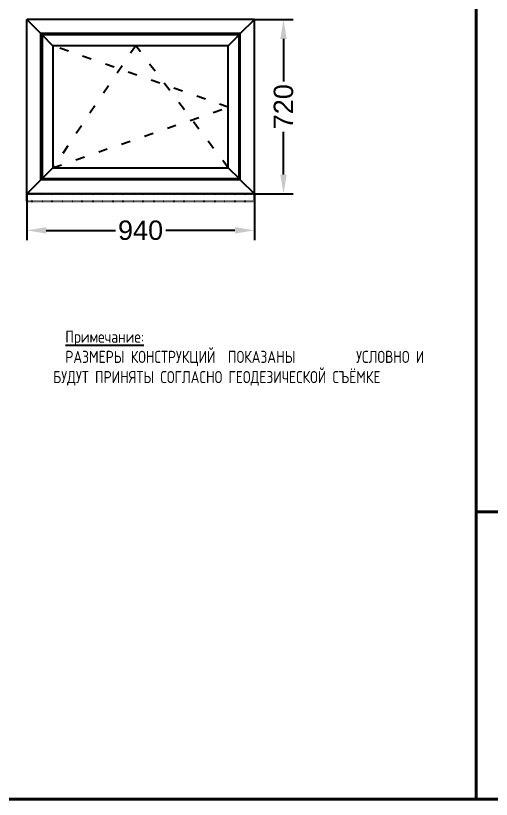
# Model space of a CAD drawing. Header units: millimetres. Extents: x -83618 to -12593, y -3271 to 55593.
# Drawn here: x -20181 to -18215, y 5193 to 8430 of the extents above; entities that cross this region are included whole.
import ezdxf

# ---------------------------------------------------------------- set-up
doc = ezdxf.new("R2010")
doc.units = ezdxf.units.MM
doc.linetypes.add('OGLT1', pattern=[4, 1.5, -2.5])
doc.layers.add('printme', color=5, linetype='Continuous', lineweight=40, plot=False)
doc.layers.add('Размеры выноски', color=4, linetype='Continuous', lineweight=20)
doc.styles.add('GOST 2.304', font='CS_Gost2304.shx')
doc.styles.get("Standard").update_dxf_attribs({"font": 'arial.ttf'})
doc.dimstyles.new('ORGADATA', dxfattribs={"dimtxt": 0.18, "dimasz": 0.18, "dimexe": 0.18, "dimexo": 0.625, "dimgap": 0.09, "dimtad": 1, "dimtih": 1, "dimtoh": 1, "dimdec": 4, "dimzin": 0, "dimdsep": 46, "dimtxsty": 'Standard', "dimcen": 0.09, "dimadec": 0, "dimazin": 0, "dimtfac": 1, "dimtdec": 4, "dimtofl": 0, "dimtmove": 2, "dimatfit": 3, "dimfxl": 1, "dimtolj": 1, "dimtzin": 0, "dimarcsym": 0})

# ---------------------------------------------------------------- blocks, each defined once
blk = doc.blocks.new('*D132')
at = {"color": 0, "lineweight": -2, "transparency": 16777216}
for p, q in [((-20134.6, 7693.9), (-20134.6, 7503.3)), ((-19194.6, 7693.9), (-19194.6, 7503.3)), ((-20054.6, 7543.3), (-19768.8, 7543.3)), ((-19274.6, 7543.3), (-19560.3, 7543.3))]:
    blk.add_line(p, q, dxfattribs=at)
at = {"color": 0, "transparency": 16777216}
for points in [[(-20054.6, 7556.6), (-20054.6, 7530), (-20134.6, 7543.3)], [(-19274.6, 7556.6), (-19274.6, 7530), (-19194.6, 7543.3)]]:
    blk.add_solid(points, dxfattribs=at)
at = {"layer": 'Defpoints', "color": 0, "transparency": 16777216}
for p in [(-20134.6, 7693.9), (-19194.6, 7693.9), (-19194.6, 7543.3)]:
    blk.add_point(p, dxfattribs=at)
at = {"color": 0, "transparency": 16777216, "insert": (-19664.6, 7543.3), "char_height": 80, "attachment_point": 5}
blk.add_mtext('\\A1;940', dxfattribs=at)
blk = doc.blocks.new('*D133')
at = {"color": 0, "lineweight": -2, "transparency": 16777216}
for p, q in [((-19194.6, 8413.9), (-19034, 8413.9)), ((-19074, 8333.9), (-19074, 8157.8)), ((-19074, 7773.9), (-19074, 7950)), ((-19194.6, 7693.9), (-19034, 7693.9))]:
    blk.add_line(p, q, dxfattribs=at)
at = {"color": 0, "transparency": 16777216}
for points in [[(-19087.3, 8333.9), (-19060.7, 8333.9), (-19074, 8413.9)], [(-19087.3, 7773.9), (-19060.7, 7773.9), (-19074, 7693.9)]]:
    blk.add_solid(points, dxfattribs=at)
at = {"layer": 'Defpoints', "color": 0, "transparency": 16777216}
for p in [(-19194.6, 8413.9), (-19194.6, 7693.9), (-19074, 7693.9)]:
    blk.add_point(p, dxfattribs=at)
at = {"color": 0, "transparency": 16777216, "insert": (-19074, 8053.9), "char_height": 80, "attachment_point": 5, "rotation": 90}
blk.add_mtext('\\A1;720', dxfattribs=at)

msp = doc.modelspace()

# ---------------------------------------------------------------- linework, layer by layer
at = {"color": 7, "linetype": 'Continuous'}
for p, q in [((-19194.58535, 8413.89767), (-20134.58535, 8413.89767)), ((-20134.58535, 7693.89767), (-20134.58535, 8413.89767)), ((-20076.58535, 8355.89767), (-20134.58535, 8413.89767)), ((-19252.58535, 8355.89767), (-19194.58535, 8413.89767)), ((-19194.58535, 7693.89767), (-19194.58535, 8413.89767)), ((-19252.58535, 8355.89767), (-20076.58535, 8355.89767)), ((-20076.58535, 7751.89767), (-20076.58535, 8355.89767)), ((-20071.58535, 8350.89767), (-20071.58535, 7756.89767)), ((-19257.58535, 8350.89767), (-20071.58535, 8350.89767)), ((-20026.58535, 8305.89767), (-20071.58535, 8350.89767)), ((-19302.58535, 8305.89767), (-19257.58535, 8350.89767)), ((-19257.58535, 7756.89767), (-19257.58535, 8350.89767)), ((-19252.58535, 7751.89767), (-19252.58535, 8355.89767)), ((-20026.58535, 8305.89767), (-20026.58535, 7801.89767)), ((-19302.58535, 8305.89767), (-20026.58535, 8305.89767)), ((-19302.58535, 7801.89767), (-19302.58535, 8305.89767)), ((-20026.58535, 7801.89767), (-20071.58535, 7756.89767)), ((-20026.58535, 7801.89767), (-19302.58535, 7801.89767)), ((-19302.58535, 7801.89767), (-19257.58535, 7756.89767)), ((-20076.58535, 7751.89767), (-20134.58535, 7693.89767)), ((-19252.58535, 7751.89767), (-20076.58535, 7751.89767)), ((-20071.58535, 7756.89767), (-19257.58535, 7756.89767)), ((-19252.58535, 7751.89767), (-19194.58535, 7693.89767)), ((-19194.58535, 7693.89767), (-20134.58535, 7693.89767)), ((-20134.58535, 7663.89767), (-20134.58535, 7693.89767)), ((-19194.58535, 7663.89767), (-19194.58535, 7693.89767))]:
    msp.add_line(p, q, dxfattribs=at)
at = {"color": 7, "linetype": 'OGLT1', "ltscale": 25}
for p, q in [((-19302.58535, 8051.39767), (-20026.58535, 8305.89767)), ((-19684.58535, 8305.89767), (-20026.58535, 7801.89767)), ((-19302.58535, 7801.89767), (-19684.58535, 8305.89767)), ((-20026.58535, 7801.89767), (-19302.58535, 8051.39767))]:
    msp.add_line(p, q, dxfattribs=at)
at = {"color": 7, "linetype": 'OGLT1'}
for p, q in [((-20134.58535, 7693.89767), (-19194.58535, 7693.89767)), ((-20134.58535, 7663.89767), (-19194.58535, 7663.89767))]:
    msp.add_line(p, q, dxfattribs=at)
at = {"layer": 'printme', "ltscale": 2}
msp.add_lwpolyline([(-24218.31501, 9393.46474), (-18278.31501, 9393.46474), (-18278.31501, 5193.46474), (-24218.31501, 5193.46474)], close=True, dxfattribs=at)
at = {"layer": 'printme', "ltscale": 4}
msp.add_lwpolyline([(-18278.31501, 6381.46474), (-17438.31501, 6381.46474), (-17438.31501, 5193.46474), (-18278.31501, 5193.46474)], close=True, dxfattribs=at)

# ---------------------------------------------------------------- texts
at = {"layer": 'Размеры выноски', "lineweight": 25, "ltscale": 20, "insert": (-20025.40807, 7129.04325), "char_height": 50, "width": 1613.5178859, "attachment_point": 1, "style": 'GOST 2.304'}
msp.add_mtext('\\pxi1,r1.21270E-014;{\\LПримечание:\\P\\pi0,l1;}РАЗМЕРЫ КОНСТРУКЦИЙ  ПОКАЗАНЫ ^I  УСЛОВНО И БУДУТ ПРИНЯТЫ СОГЛАСНО ГЕОДЕЗИЧЕСКОЙ СЪЁМКЕ', dxfattribs=at)

# ---------------------------------------------------------------- dimensions: what is measured, and where the dimension line sits
at = {"color": 3}
dim = msp.add_linear_dim(base=(-19073.98535, 7693.89767), p1=(-19194.58535, 8413.89767), p2=(-19194.58535, 7693.89767), angle=90, dimstyle='ORGADATA', override={"dimtxt": 80, "dimasz": 80, "dimexe": 40, "dimexo": 0, "dimgap": 16, "dimtad": 0, "dimlfac": 1, "dimzin": 12, "dimsah": 1, "dimdle": 0}, dxfattribs=at)
dim.commit()
dim.dimension.update_dxf_attribs({"geometry": '*D133', "text_midpoint": (-19073.98535, 8053.89767), "text_rotation": 90})
dim = msp.add_linear_dim(base=(-19194.58535, 7543.29767), p1=(-20134.58535, 7693.89767), p2=(-19194.58535, 7693.89767), dimstyle='ORGADATA', override={"dimtxt": 80, "dimasz": 80, "dimexe": 40, "dimexo": 0, "dimgap": 16, "dimtad": 0, "dimlfac": 1, "dimzin": 12, "dimsah": 1, "dimdle": 0}, dxfattribs=at)
dim.commit()
dim.dimension.update_dxf_attribs({"geometry": '*D132', "text_midpoint": (-19664.58535, 7543.29767)})

doc.saveas('drawing.dxf')
